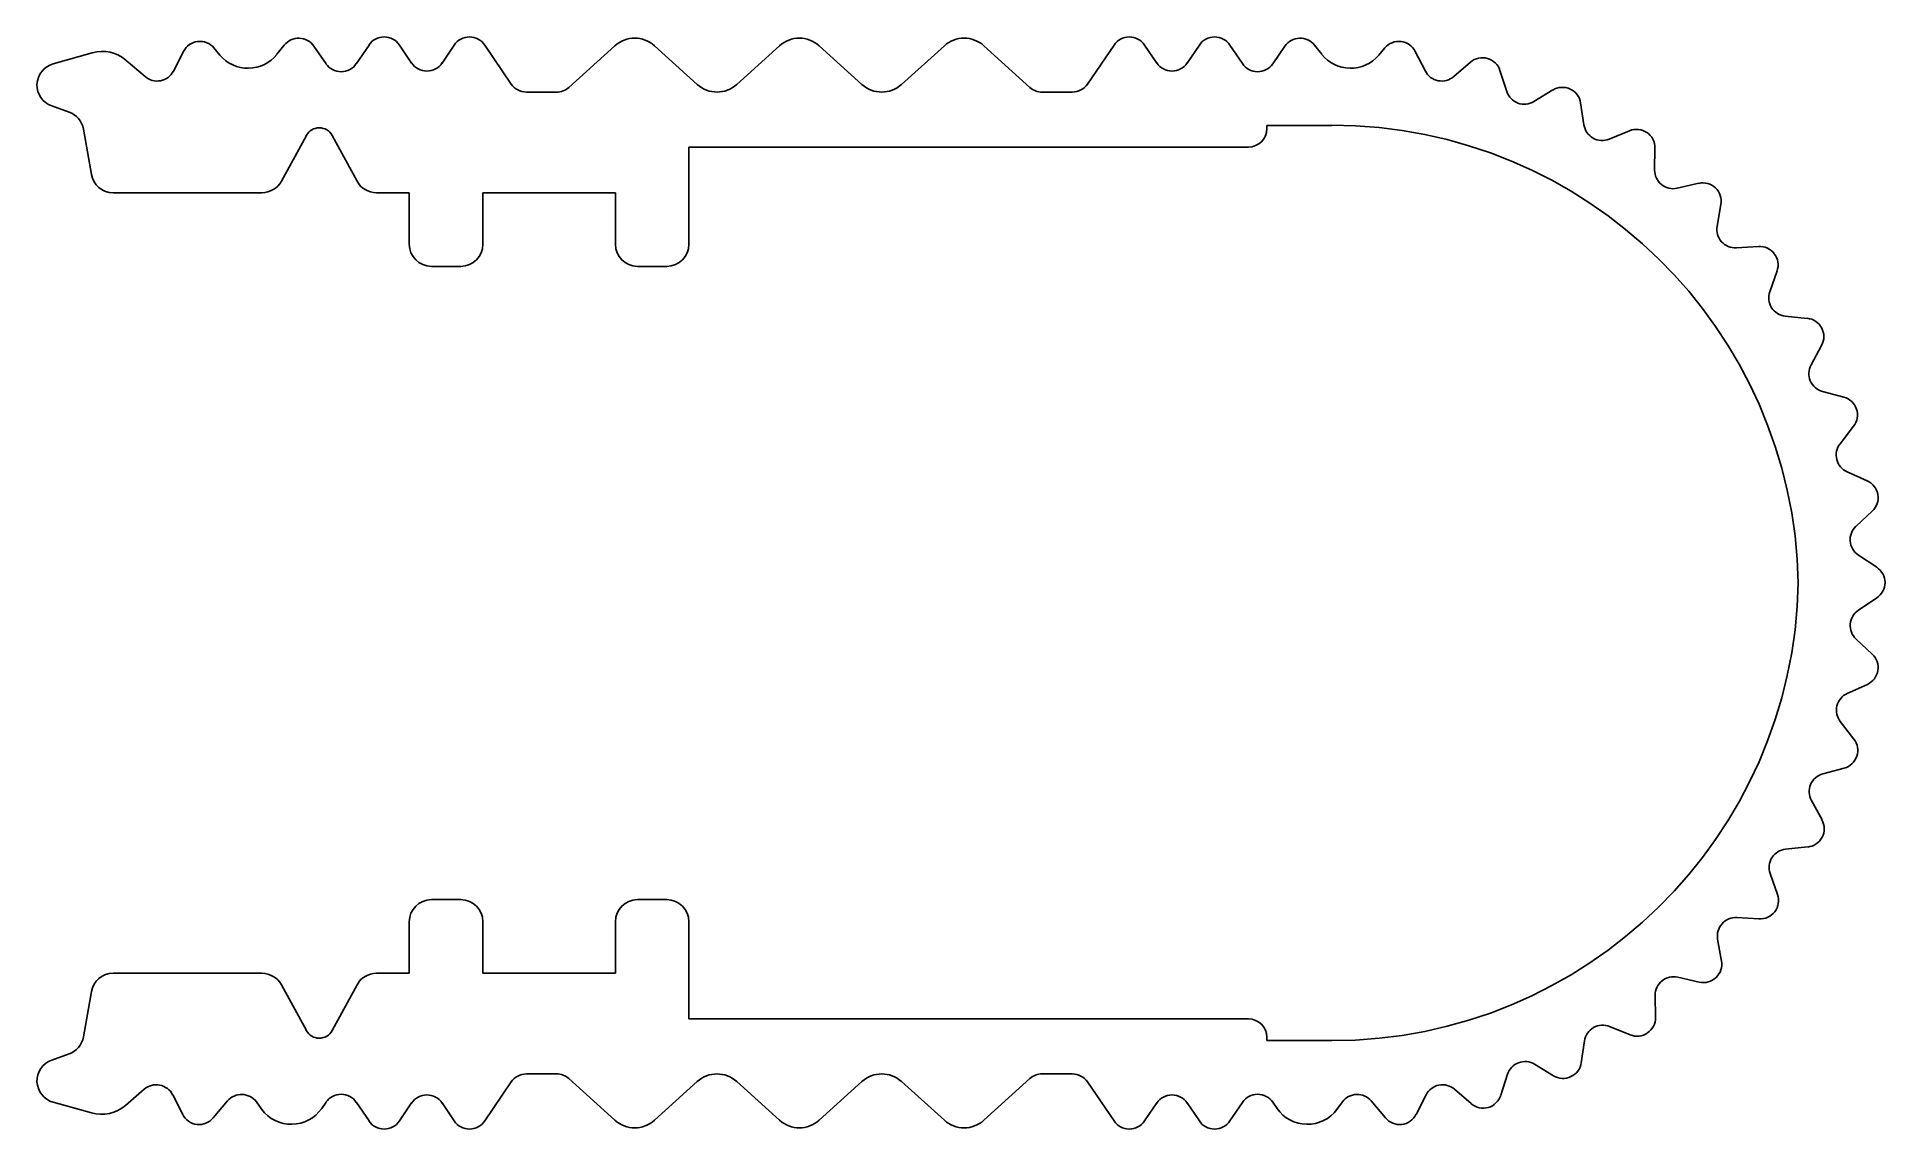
# Model space of a CAD drawing. Extents: x 569.1 to 594.2, y 475.2 to 490.
import ezdxf

# ---------------------------------------------------------------- set-up
doc = ezdxf.new("R2010")
doc.units = 0
doc.layers.get('0').update_dxf_attribs({"linetype": 'CONTINUOUS'})

msp = doc.modelspace()

# ---------------------------------------------------------------- linework, layer by layer
for p, q in [((571.627, 489.789), (571.546, 489.885)), ((572.501, 489.924), (572.401, 489.799)), ((573.068, 489.671), (572.902, 489.91)), ((573.652, 489.925), (573.48, 489.673)), ((574.231, 489.681), (574.065, 489.925)), ((574.811, 489.925), (574.645, 489.681)), ((575.584, 489.395), (575.224, 489.925)), ((576.993, 489.916), (576.368, 489.35)), ((578.112, 489.389), (577.53, 489.916)), ((579.231, 489.916), (578.649, 489.389)), ((580.35, 489.389), (579.768, 489.916)), ((581.469, 489.916), (580.887, 489.389)), ((582.63, 489.35), (582.005, 489.916)), ((583.775, 489.925), (583.414, 489.395)), ((584.354, 489.681), (584.188, 489.925)), ((584.934, 489.925), (584.768, 489.681)), ((585.518, 489.673), (585.347, 489.925)), ((586.096, 489.91), (585.931, 489.671)), ((586.597, 489.799), (586.498, 489.924)), ((587.453, 489.885), (587.371, 489.788)), ((569.892, 489.819), (569.36, 489.67)), ((570.609, 489.497), (570.353, 489.717)), ((571.132, 489.839), (570.994, 489.572)), ((588.004, 489.572), (587.867, 489.839)), ((588.617, 489.693), (588.389, 489.497)), ((589.111, 489.294), (589.018, 489.58)), ((576.2, 489.286), (575.791, 489.286)), ((583.207, 489.286), (582.798, 489.286)), ((589.736, 489.315), (589.479, 489.158)), ((590.158, 488.842), (590.113, 489.139)), ((569.341, 489.098), (569.577, 489.015)), ((569.772, 488.784), (569.881, 488.167)), ((572.461, 488.075), (572.801, 488.697)), ((573.152, 488.697), (573.491, 488.075)), ((585.85, 488.834), (586.735, 488.834)), ((585.85, 488.789), (585.85, 488.834)), ((590.778, 488.761), (590.5, 488.648)), ((577.999, 488.539), (585.6, 488.539)), ((577.999, 487.219), (577.999, 488.539)), ((591.119, 488.226), (591.123, 488.527)), ((570.176, 487.919), (572.198, 487.919)), ((573.754, 487.919), (574.199, 487.919)), ((574.199, 487.919), (574.199, 487.219)), ((575.199, 487.919), (576.999, 487.919)), ((575.199, 487.219), (575.199, 487.919)), ((576.999, 487.919), (576.999, 487.219)), ((591.718, 488.047), (591.425, 487.98)), ((591.968, 487.464), (592.02, 487.76)), ((592.53, 487.19), (592.23, 487.171)), ((574.499, 486.919), (574.899, 486.919)), ((577.299, 486.919), (577.699, 486.919)), ((592.683, 486.574), (592.782, 486.858)), ((593.193, 486.213), (592.894, 486.243)), ((593.245, 485.581), (593.388, 485.845)), ((593.69, 485.143), (593.4, 485.22)), ((593.639, 484.51), (593.823, 484.748)), ((594.008, 484.006), (593.734, 484.129)), ((593.855, 483.39), (594.075, 483.595)), ((594.138, 482.832), (593.887, 482.999)), ((593.888, 482.249), (594.138, 482.416)), ((594.076, 481.653), (593.856, 481.858)), ((593.736, 481.118), (594.01, 481.242)), ((593.826, 480.5), (593.641, 480.737)), ((593.403, 480.027), (593.694, 480.105)), ((593.393, 479.402), (593.249, 479.666)), ((592.899, 479.003), (593.198, 479.034)), ((592.788, 478.388), (592.688, 478.672)), ((574.899, 478.319), (574.499, 478.319)), ((577.699, 478.319), (577.299, 478.319)), ((592.236, 478.074), (592.536, 478.056)), ((574.199, 478.019), (574.199, 477.319)), ((575.199, 477.319), (575.199, 478.019)), ((576.999, 478.019), (576.999, 477.319)), ((577.999, 476.699), (577.999, 478.019)), ((592.027, 477.485), (591.975, 477.781)), ((572.198, 477.319), (570.176, 477.319)), ((574.199, 477.319), (573.754, 477.319)), ((576.999, 477.319), (575.199, 477.319)), ((569.881, 477.071), (569.772, 476.454)), ((572.801, 476.541), (572.461, 477.163)), ((573.491, 477.163), (573.152, 476.541)), ((591.432, 477.265), (591.726, 477.198)), ((591.131, 476.717), (591.127, 477.018)), ((585.6, 476.699), (577.999, 476.699)), ((590.508, 476.595), (590.787, 476.482)), ((585.85, 476.404), (585.85, 476.449)), ((586.735, 476.404), (585.85, 476.404)), ((590.122, 476.104), (590.167, 476.401)), ((569.577, 476.223), (569.341, 476.139)), ((589.488, 476.084), (589.745, 475.927)), ((575.224, 475.313), (575.584, 475.843)), ((575.791, 475.952), (576.2, 475.952)), ((576.368, 475.888), (576.993, 475.322)), ((577.53, 475.322), (578.112, 475.849)), ((578.649, 475.849), (579.231, 475.322)), ((579.768, 475.322), (580.35, 475.849)), ((580.887, 475.849), (581.469, 475.322)), ((582.005, 475.322), (582.63, 475.888)), ((582.798, 475.952), (583.207, 475.952)), ((583.414, 475.843), (583.775, 475.313)), ((589.028, 475.661), (589.12, 475.947)), ((569.36, 475.568), (569.882, 475.421)), ((570.343, 475.523), (570.599, 475.744)), ((570.985, 475.668), (571.122, 475.4)), ((571.536, 475.354), (571.729, 475.584)), ((572.122, 475.571), (572.196, 475.47)), ((573.01, 475.483), (573.068, 475.567)), ((573.48, 475.565), (573.652, 475.313)), ((574.065, 475.313), (574.231, 475.557)), ((574.645, 475.557), (574.811, 475.313)), ((584.188, 475.313), (584.354, 475.557)), ((584.768, 475.557), (584.934, 475.313)), ((585.347, 475.313), (585.518, 475.565)), ((585.931, 475.567), (585.989, 475.483)), ((586.803, 475.47), (586.877, 475.571)), ((587.269, 475.584), (587.463, 475.354)), ((587.877, 475.4), (588.014, 475.668)), ((588.399, 475.744), (588.627, 475.548))]:
    msp.add_line(p, q)
for centre, radius, start, end in [((571.354, 489.725), 0.25, 39.9855, 152.7695), ((572.697, 489.768), 0.25, 34.6485, 141.5007), ((573.858, 489.785), 0.25, 34.213, 145.7913), ((575.017, 489.785), 0.25, 34.2072, 145.787), ((577.262, 489.619), 0.4, 47.865, 132.135), ((579.499, 489.619), 0.4, 47.8679, 132.135), ((581.737, 489.619), 0.4, 47.865, 132.135), ((583.981, 489.785), 0.25, 34.213, 145.7884), ((585.14, 489.785), 0.25, 34.2087, 145.787), ((586.302, 489.768), 0.25, 38.4993, 145.3419), ((587.644, 489.725), 0.25, 27.2204, 139.9937), ((569.441, 489.381), 0.3, 105.6712, 250.4889), ((570.027, 489.338), 0.5, 49.2853, 105.6712), ((572.01, 490.11), 0.5, 219.9855, 321.5007), ((573.273, 489.813), 0.25, 214.6485, 325.7913), ((574.438, 489.822), 0.25, 214.213, 325.787), ((584.561, 489.822), 0.25, 214.213, 325.787), ((585.725, 489.813), 0.25, 214.2087, 325.3419), ((586.988, 490.11), 0.5, 218.4993, 319.9937), ((588.78, 489.503), 0.25, 17.9321, 130.7147), ((570.772, 489.686), 0.25, 229.2853, 332.7695), ((575.791, 489.536), 0.25, 214.2072, 270), ((578.38, 489.686), 0.4, 227.865, 312.135), ((580.618, 489.686), 0.4, 227.8679, 312.135), ((583.207, 489.536), 0.25, 270, 325.7884), ((588.226, 489.686), 0.25, 207.2204, 310.7147), ((576.2, 489.536), 0.25, 270, 312.135), ((582.798, 489.536), 0.25, 227.865, 270), ((589.349, 489.371), 0.25, 197.9321, 301.4274), ((589.866, 489.101), 0.25, 8.6538, 121.4274), ((569.476, 488.732), 0.3, 9.9991, 70.4889), ((572.976, 488.601), 0.2, 28.6123, 151.3918), ((585.6, 488.789), 0.25, 270, 0), ((586.735, 482.498), 6.337, 1.0987, 90), ((590.406, 488.879), 0.25, 188.6538, 292.1515), ((590.873, 488.53), 0.25, 359.3639, 112.1515), ((570.176, 488.219), 0.3, 189.9991, 270), ((591.369, 488.224), 0.25, 179.3639, 282.8627), ((572.198, 488.219), 0.3, 270, 331.3918), ((573.754, 488.219), 0.3, 208.6123, 270), ((591.774, 487.803), 0.25, 350.0802, 102.8627), ((592.214, 487.421), 0.25, 170.0802, 273.5692), ((574.499, 487.219), 0.3, 180, 270), ((574.899, 487.219), 0.3, 270, 0), ((577.299, 487.219), 0.3, 180, 270), ((577.699, 487.219), 0.3, 270, 0), ((592.546, 486.94), 0.25, 340.7963, 93.5692), ((592.919, 486.492), 0.25, 160.7963, 264.2883), ((593.168, 485.965), 0.25, 331.5146, 84.2883), ((593.464, 485.462), 0.25, 151.5146, 255.0049), ((593.625, 484.901), 0.25, 322.2236, 75.0049), ((593.836, 484.357), 0.25, 142.2236, 245.7111), ((593.905, 483.778), 0.25, 312.9354, 65.7111), ((594.025, 483.207), 0.25, 132.9354, 236.4328), ((586.735, 482.741), 6.337, 270, 358.9013), ((593.999, 482.624), 0.25, 303.6397, 56.4328), ((594.026, 482.041), 0.25, 123.6397, 227.1532), ((593.906, 481.47), 0.25, 294.3697, 47.1532), ((593.839, 480.891), 0.25, 114.3697, 217.865), ((593.629, 480.346), 0.25, 285.0778, 37.865), ((593.468, 479.785), 0.25, 105.0778, 208.5769), ((593.173, 479.282), 0.25, 275.7908, 28.5769), ((592.924, 478.754), 0.25, 95.7908, 199.2863), ((574.499, 478.019), 0.3, 90, 180), ((574.899, 478.019), 0.3, 0, 90), ((577.299, 478.019), 0.3, 90, 180), ((577.699, 478.019), 0.3, 0, 90), ((592.552, 478.306), 0.25, 266.4995, 19.2863), ((592.221, 477.825), 0.25, 86.4995, 190.0021), ((570.176, 477.019), 0.3, 90, 169.9997), ((572.198, 477.019), 0.3, 28.6082, 90), ((573.754, 477.019), 0.3, 90, 151.3877), ((591.781, 477.442), 0.25, 257.2139, 9.9986), ((591.377, 477.021), 0.25, 77.2172, 180.7156), ((585.6, 476.449), 0.25, 0, 90), ((590.414, 476.364), 0.25, 67.9254, 171.4213), ((590.881, 476.714), 0.25, 247.9352, 0.7203), ((569.476, 476.506), 0.3, 289.5226, 349.9997), ((572.976, 476.637), 0.2, 208.6082, 331.3877), ((569.441, 475.856), 0.3, 109.5226, 254.3334), ((589.358, 475.87), 0.25, 58.6447, 162.1506), ((589.875, 476.141), 0.25, 238.6447, 351.4266), ((575.791, 475.702), 0.25, 90, 145.7958), ((576.2, 475.702), 0.25, 47.865, 90), ((578.38, 475.552), 0.4, 47.865, 132.135), ((580.618, 475.552), 0.4, 47.865, 132.1321), ((582.798, 475.702), 0.25, 90, 132.135), ((583.207, 475.702), 0.25, 34.2087, 90), ((570.762, 475.554), 0.25, 27.1543, 130.642), ((571.921, 475.423), 0.25, 36.4178, 139.9297), ((573.273, 475.425), 0.25, 34.2024, 145.3621), ((574.438, 475.416), 0.25, 34.2065, 145.7935), ((584.561, 475.416), 0.25, 34.2065, 145.7935), ((585.725, 475.425), 0.25, 34.6379, 145.7976), ((587.078, 475.423), 0.25, 40.0703, 143.5822), ((588.236, 475.554), 0.25, 49.3654, 152.8558), ((588.79, 475.737), 0.25, 229.3654, 342.1506), ((570.017, 475.903), 0.5, 254.3334, 310.642), ((571.344, 475.514), 0.25, 207.1543, 319.9297), ((572.598, 475.767), 0.5, 216.4178, 325.3621), ((573.858, 475.453), 0.25, 214.2024, 325.7935), ((575.017, 475.453), 0.25, 214.2065, 325.7958), ((577.262, 475.619), 0.4, 227.865, 312.135), ((579.499, 475.619), 0.4, 227.865, 312.1321), ((581.737, 475.619), 0.4, 227.865, 312.135), ((583.981, 475.453), 0.25, 214.2087, 325.7935), ((585.14, 475.453), 0.25, 214.2065, 325.7976), ((586.4, 475.767), 0.5, 214.6379, 323.5822), ((587.654, 475.514), 0.25, 220.0703, 332.8558)]:
    msp.add_arc(centre, radius, start, end)

doc.saveas('drawing.dxf')
